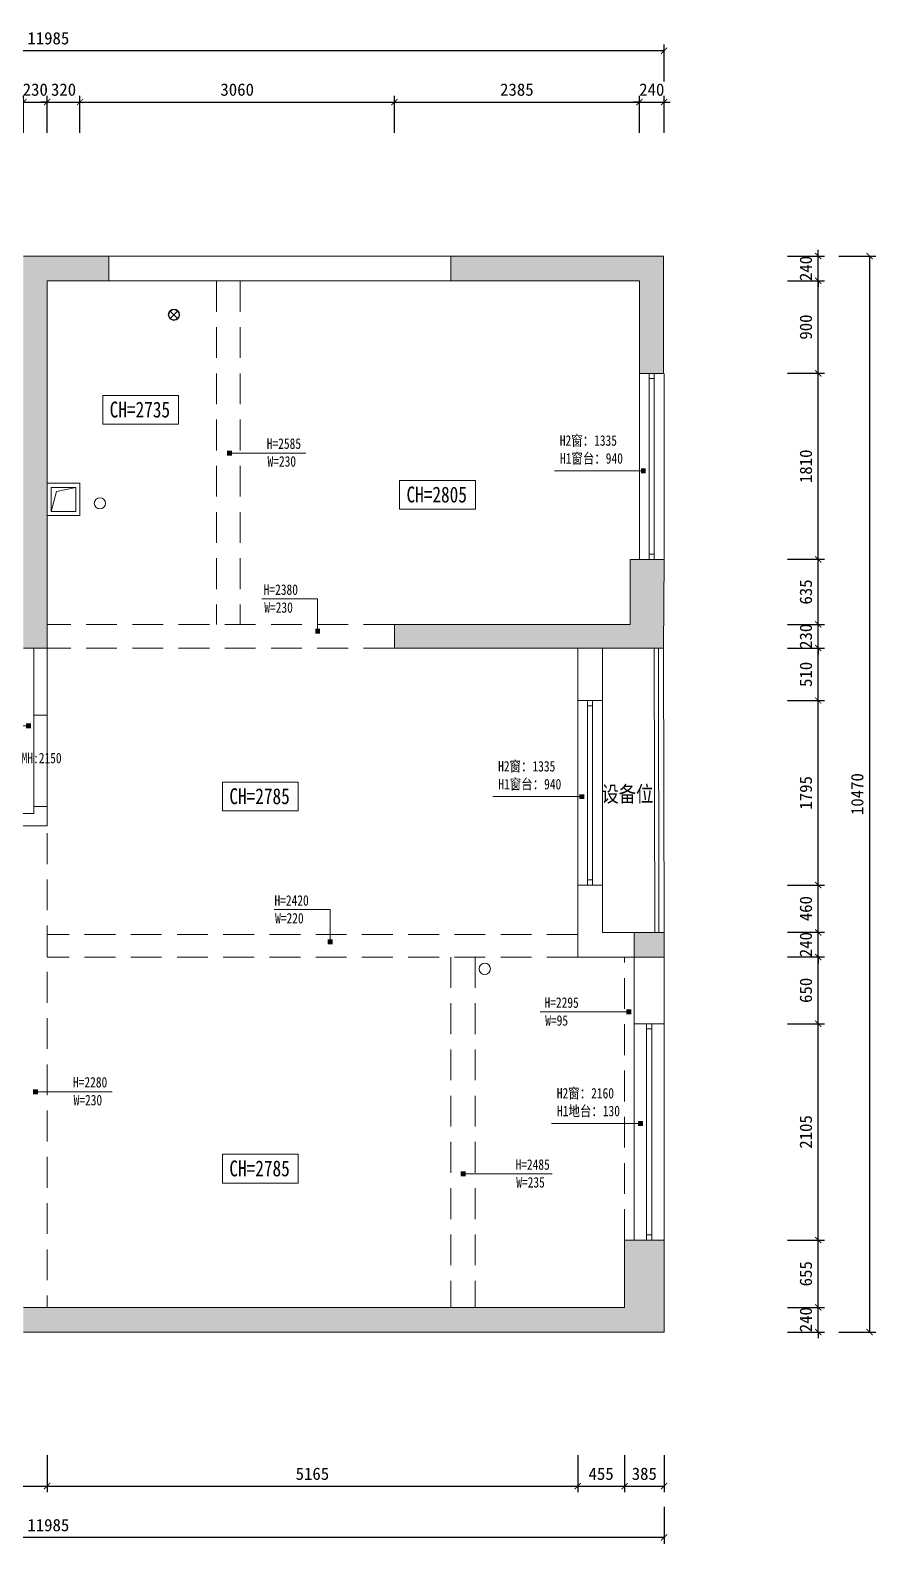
# Model space of a CAD drawing. Header units: millimetres. Extents: x 26373 to 42617, y -64469 to -49741.
# Drawn here: x 34388 to 42617, y -64469 to -49741 of the extents above; entities that cross this region are included whole.
import ezdxf

# ---------------------------------------------------------------- set-up
doc = ezdxf.new("R2010")
doc.units = ezdxf.units.MM
doc.linetypes.add('DASHED', pattern=[0.75, 0.5, -0.25])
doc.layers.get('DEFPOINTS').update_dxf_attribs({"color": 250})
for name, color, linetype, lineweight in [('BS-墙', 7, 'Continuous', 0), ('BS-备用', 7, 'Continuous', 0), ('BS-柱', 5, 'Continuous', 0), ('BS-梁', 4, 'DASHED', 0), ('BS-深灰填充', 251, 'Continuous', 0), ('BS-窗', 3, 'Continuous', 0), ('DS-半高隔断', 134, 'Continuous', 0), ('SH-尺寸', 44, 'Continuous', 0), ('SH-文字', 50, 'Continuous', 0)]:
    doc.layers.add(name, color=color, linetype=linetype, lineweight=lineweight)
doc.styles.add('dop-S', font='SimSun.ttf')
doc.styles.add('仿宋', font='SimSun.ttf', dxfattribs={"width": 0.8})
doc.styles.add('宋体', font='SimSun.ttf', dxfattribs={"width": 0.8})
doc.dimstyles.new('60', dxfattribs={"dimscale": 60, "dimtxt": 2.5, "dimasz": 2, "dimexe": 1.25, "dimexo": 0.625, "dimtad": 1, "dimdec": 0, "dimdsep": 46, "dimtxsty": '宋体', "dimblk": 'ARCHTICK', "dimcen": 2.5, "dimclrd": 4, "dimclre": 4, "dimclrt": 2, "dimadec": 0, "dimazin": 0, "dimtfac": 1, "dimtdec": 0, "dimtix": 1, "dimtmove": 1, "dimatfit": 3, "dimfxl": 1, "dimarcsym": 0})
doc.dimstyles.new('dop.1：60', dxfattribs={"dimscale": 60, "dimtxt": 2, "dimasz": 1, "dimexe": 1, "dimexo": 1, "dimgap": 1, "dimtad": 1, "dimdec": 0, "dimrnd": 5, "dimdsep": 46, "dimtxsty": 'dop-S', "dimblk": 'ARCHTICK', "dimblk1": 'ARCHTICK', "dimblk2": 'ARCHTICK', "dimcen": 1, "dimclrd": 44, "dimclre": 44, "dimclrt": 50, "dimadec": 0, "dimazin": 0, "dimtfac": 1, "dimtdec": 0, "dimtix": 1, "dimtmove": 2, "dimatfit": 3, "dimldrblk": 'DOT', "dimfxl": 5, "dimfxlon": 1, "dimarcsym": 0})

# ---------------------------------------------------------------- blocks, each defined once
blk = doc.blocks.new('*U13')
at = {"layer": 'BS-柱', "color": 8}
for p, q in [((92, 246), (40, 51)), ((280, 286), (92, 246))]:
    blk.add_line(p, q, dxfattribs=at)
at = {"layer": 'BS-柱'}
blk.add_lwpolyline([(0, 326), (320, 326), (320, 11), (0, 11)], close=True, dxfattribs=at)
at = {"layer": 'BS-柱', "color": 8}
blk.add_lwpolyline([(40, 286), (280, 286), (280, 51), (40, 51)], close=True, dxfattribs=at)
blk = doc.blocks.new('hlw_1_2105_290')
for p, q in [((-0.5, 0.0689), (0.5, 0.0689)), ((-0.5, -0.0689), (0.5, -0.0689))]:
    blk.add_line(p, q)
at = {"color": 3}
for p, q in [((-0.5, 0.0119), (0.5, 0.0119)), ((-0.4762, -0.0119), (-0.4762, 0.0119)), ((0.4762, -0.0119), (0.4762, 0.0119)), ((-0.5, -0.0119), (0.5, -0.0119))]:
    blk.add_line(p, q, dxfattribs=at)
blk = doc.blocks.new('hlw_1_1810_240')
for p, q in [((-0.5, 0.0663), (0.5, 0.0663)), ((-0.5, -0.0663), (0.5, -0.0663))]:
    blk.add_line(p, q)
at = {"color": 3}
for p, q in [((-0.5, 0.0138), (0.5, 0.0138)), ((-0.4724, -0.0138), (-0.4724, 0.0138)), ((0.4724, -0.0138), (0.4724, 0.0138)), ((-0.5, -0.0138), (0.5, -0.0138))]:
    blk.add_line(p, q, dxfattribs=at)
blk = doc.blocks.new('hlw_1_1795_240')
for p, q in [((-0.5, 0.0669), (0.5, 0.0669)), ((-0.5, -0.0669), (0.5, -0.0669))]:
    blk.add_line(p, q)
at = {"color": 3}
for p, q in [((-0.5, 0.0139), (0.5, 0.0139)), ((-0.4721, -0.0139), (-0.4721, 0.0139)), ((0.4721, -0.0139), (0.4721, 0.0139)), ((-0.5, -0.0139), (0.5, -0.0139))]:
    blk.add_line(p, q, dxfattribs=at)
blk = doc.blocks.new('A$C675E771B')
at = {"layer": 'BS-备用', "color": 1}
for p, q in [((19, 19), (91, 91)), ((91, 19), (19, 91))]:
    blk.add_line(p, q, dxfattribs=at)
for radius in [55, 50.4]:
    blk.add_circle((55, 55), radius, dxfattribs=at)
blk = doc.blocks.new('_ArchTick')
at = {"color": 44, "linetype": 'ByBlock', "const_width": 0.15}
blk.add_lwpolyline([(-0.5, -0.5), (0.5, 0.5)], dxfattribs=at)
blk = doc.blocks.new('*D14')
at = {"layer": 'DEFPOINTS', "color": 0, "transparency": 16777216}
for p in [(41557, -62169), (42057, -62169), (41557, -62409)]:
    blk.add_point(p, dxfattribs=at)
at = {"layer": 'SH-尺寸', "color": 44, "lineweight": -2, "transparency": 16777216}
for p, q in [((42057, -62169), (42057, -62109)), ((41757, -62169), (42117, -62169)), ((42057, -62409), (42057, -62169)), ((41757, -62409), (42117, -62409)), ((42057, -62409), (42057, -62469))]:
    blk.add_line(p, q, dxfattribs=at)
at = {"layer": 'SH-尺寸', "color": 44, "lineweight": -2, "transparency": 16777216, "xscale": 60, "yscale": 60, "zscale": 60}
for p, rotation in [((42057, -62169), 270), ((42057, -62409), 90)]:
    blk.add_blockref('_ArchTick', p, dxfattribs=dict(at, rotation=rotation))
at = {"layer": 'SH-尺寸', "color": 50, "transparency": 16777216, "insert": (41937, -62289), "char_height": 120, "attachment_point": 5, "rotation": 90, "style": 'dop-S'}
blk.add_mtext('240', dxfattribs=at)
blk = doc.blocks.new('_Dot')
at = {"color": 2, "linetype": 'ByBlock', "lineweight": -2}
blk.add_line((-0.5, 0), (-1, 0), dxfattribs=at)
at = {"color": 2, "linetype": 'ByBlock', "const_width": 0.5}
blk.add_lwpolyline([(-0.25, 0, 1), (0.25, 0, 1)], format="xyb", close=True, dxfattribs=at)
blk = doc.blocks.new('*D15')
at = {"layer": 'DEFPOINTS', "color": 0, "transparency": 16777216}
for p in [(41557, -61514), (42057, -61514), (41557, -62169)]:
    blk.add_point(p, dxfattribs=at)
at = {"layer": 'SH-尺寸', "color": 44, "lineweight": -2, "transparency": 16777216}
for p, q in [((41757, -61514), (42117, -61514)), ((42057, -62169), (42057, -61514)), ((41757, -62169), (42117, -62169))]:
    blk.add_line(p, q, dxfattribs=at)
at = {"layer": 'SH-尺寸', "color": 44, "lineweight": -2, "transparency": 16777216, "xscale": 60, "yscale": 60, "zscale": 60}
for p, rotation in [((42057, -61514), 90), ((42057, -62169), 270)]:
    blk.add_blockref('_ArchTick', p, dxfattribs=dict(at, rotation=rotation))
at = {"layer": 'SH-尺寸', "color": 50, "transparency": 16777216, "insert": (41937, -61842), "char_height": 120, "attachment_point": 5, "rotation": 90, "style": 'dop-S'}
blk.add_mtext('655', dxfattribs=at)
blk = doc.blocks.new('*D16')
at = {"layer": 'DEFPOINTS', "color": 0, "transparency": 16777216}
for p in [(41557, -59409), (42057, -59409), (41557, -61514)]:
    blk.add_point(p, dxfattribs=at)
at = {"layer": 'SH-尺寸', "color": 44, "lineweight": -2, "transparency": 16777216}
for p, q in [((41757, -59409), (42117, -59409)), ((42057, -61514), (42057, -59409)), ((41757, -61514), (42117, -61514))]:
    blk.add_line(p, q, dxfattribs=at)
at = {"layer": 'SH-尺寸', "color": 44, "lineweight": -2, "transparency": 16777216, "xscale": 60, "yscale": 60, "zscale": 60}
for p, rotation in [((42057, -59409), 90), ((42057, -61514), 270)]:
    blk.add_blockref('_ArchTick', p, dxfattribs=dict(at, rotation=rotation))
at = {"layer": 'SH-尺寸', "color": 50, "transparency": 16777216, "insert": (41937, -60462), "char_height": 120, "attachment_point": 5, "rotation": 90, "style": 'dop-S'}
blk.add_mtext('2105', dxfattribs=at)
blk = doc.blocks.new('*D17')
at = {"layer": 'DEFPOINTS', "color": 0, "transparency": 16777216}
for p in [(41557, -58759), (42057, -58759), (41557, -59409)]:
    blk.add_point(p, dxfattribs=at)
at = {"layer": 'SH-尺寸', "color": 44, "lineweight": -2, "transparency": 16777216}
for p, q in [((41757, -58759), (42117, -58759)), ((42057, -59409), (42057, -58759)), ((41757, -59409), (42117, -59409))]:
    blk.add_line(p, q, dxfattribs=at)
at = {"layer": 'SH-尺寸', "color": 44, "lineweight": -2, "transparency": 16777216, "xscale": 60, "yscale": 60, "zscale": 60}
for p, rotation in [((42057, -58759), 90), ((42057, -59409), 270)]:
    blk.add_blockref('_ArchTick', p, dxfattribs=dict(at, rotation=rotation))
at = {"layer": 'SH-尺寸', "color": 50, "transparency": 16777216, "insert": (41937, -59084), "char_height": 120, "attachment_point": 5, "rotation": 90, "style": 'dop-S'}
blk.add_mtext('650', dxfattribs=at)
blk = doc.blocks.new('*D18')
at = {"layer": 'DEFPOINTS', "color": 0, "transparency": 16777216}
for p in [(41557, -58519), (42057, -58519), (41557, -58759)]:
    blk.add_point(p, dxfattribs=at)
at = {"layer": 'SH-尺寸', "color": 44, "lineweight": -2, "transparency": 16777216}
for p, q in [((42057, -58519), (42057, -58459)), ((41757, -58519), (42117, -58519)), ((42057, -58759), (42057, -58519)), ((41757, -58759), (42117, -58759)), ((42057, -58759), (42057, -58819))]:
    blk.add_line(p, q, dxfattribs=at)
at = {"layer": 'SH-尺寸', "color": 44, "lineweight": -2, "transparency": 16777216, "xscale": 60, "yscale": 60, "zscale": 60}
for p, rotation in [((42057, -58519), 270), ((42057, -58759), 90)]:
    blk.add_blockref('_ArchTick', p, dxfattribs=dict(at, rotation=rotation))
at = {"layer": 'SH-尺寸', "color": 50, "transparency": 16777216, "insert": (41937, -58639), "char_height": 120, "attachment_point": 5, "rotation": 90, "style": 'dop-S'}
blk.add_mtext('240', dxfattribs=at)
blk = doc.blocks.new('*D19')
at = {"layer": 'DEFPOINTS', "color": 0, "transparency": 16777216}
for p in [(41557, -58059), (42057, -58059), (41557, -58519)]:
    blk.add_point(p, dxfattribs=at)
at = {"layer": 'SH-尺寸', "color": 44, "lineweight": -2, "transparency": 16777216}
for p, q in [((41757, -58059), (42117, -58059)), ((42057, -58519), (42057, -58059)), ((41757, -58519), (42117, -58519))]:
    blk.add_line(p, q, dxfattribs=at)
at = {"layer": 'SH-尺寸', "color": 44, "lineweight": -2, "transparency": 16777216, "xscale": 60, "yscale": 60, "zscale": 60}
for p, rotation in [((42057, -58059), 90), ((42057, -58519), 270)]:
    blk.add_blockref('_ArchTick', p, dxfattribs=dict(at, rotation=rotation))
at = {"layer": 'SH-尺寸', "color": 50, "transparency": 16777216, "insert": (41937, -58289), "char_height": 120, "attachment_point": 5, "rotation": 90, "style": 'dop-S'}
blk.add_mtext('460', dxfattribs=at)
blk = doc.blocks.new('*D20')
at = {"layer": 'DEFPOINTS', "color": 0, "transparency": 16777216}
for p in [(41557, -56264), (42057, -56264), (41557, -58059)]:
    blk.add_point(p, dxfattribs=at)
at = {"layer": 'SH-尺寸', "color": 44, "lineweight": -2, "transparency": 16777216}
for p, q in [((41757, -56264), (42117, -56264)), ((42057, -58059), (42057, -56264)), ((41757, -58059), (42117, -58059))]:
    blk.add_line(p, q, dxfattribs=at)
at = {"layer": 'SH-尺寸', "color": 44, "lineweight": -2, "transparency": 16777216, "xscale": 60, "yscale": 60, "zscale": 60}
for p, rotation in [((42057, -56264), 90), ((42057, -58059), 270)]:
    blk.add_blockref('_ArchTick', p, dxfattribs=dict(at, rotation=rotation))
at = {"layer": 'SH-尺寸', "color": 50, "transparency": 16777216, "insert": (41937, -57162), "char_height": 120, "attachment_point": 5, "rotation": 90, "style": 'dop-S'}
blk.add_mtext('1795', dxfattribs=at)
blk = doc.blocks.new('*D21')
at = {"layer": 'DEFPOINTS', "color": 0, "transparency": 16777216}
for p in [(41557, -55754), (42057, -55754), (41557, -56264)]:
    blk.add_point(p, dxfattribs=at)
at = {"layer": 'SH-尺寸', "color": 44, "lineweight": -2, "transparency": 16777216}
for p, q in [((41757, -55754), (42117, -55754)), ((42057, -56264), (42057, -55754)), ((41757, -56264), (42117, -56264))]:
    blk.add_line(p, q, dxfattribs=at)
at = {"layer": 'SH-尺寸', "color": 44, "lineweight": -2, "transparency": 16777216, "xscale": 60, "yscale": 60, "zscale": 60}
for p, rotation in [((42057, -55754), 90), ((42057, -56264), 270)]:
    blk.add_blockref('_ArchTick', p, dxfattribs=dict(at, rotation=rotation))
at = {"layer": 'SH-尺寸', "color": 50, "transparency": 16777216, "insert": (41937, -56009), "char_height": 120, "attachment_point": 5, "rotation": 90, "style": 'dop-S'}
blk.add_mtext('510', dxfattribs=at)
blk = doc.blocks.new('*D22')
at = {"layer": 'DEFPOINTS', "color": 0, "transparency": 16777216}
for p in [(41557, -55524), (42057, -55524), (41557, -55754)]:
    blk.add_point(p, dxfattribs=at)
at = {"layer": 'SH-尺寸', "color": 44, "lineweight": -2, "transparency": 16777216}
for p, q in [((41757, -55524), (42117, -55524)), ((42057, -55524), (42057, -55464)), ((42057, -55754), (42057, -55524)), ((41757, -55754), (42117, -55754)), ((42057, -55754), (42057, -55814))]:
    blk.add_line(p, q, dxfattribs=at)
at = {"layer": 'SH-尺寸', "color": 44, "lineweight": -2, "transparency": 16777216, "xscale": 60, "yscale": 60, "zscale": 60}
for p, rotation in [((42057, -55524), 270), ((42057, -55754), 90)]:
    blk.add_blockref('_ArchTick', p, dxfattribs=dict(at, rotation=rotation))
at = {"layer": 'SH-尺寸', "color": 50, "transparency": 16777216, "insert": (41937, -55639), "char_height": 120, "attachment_point": 5, "rotation": 90, "style": 'dop-S'}
blk.add_mtext('230', dxfattribs=at)
blk = doc.blocks.new('*D23')
at = {"layer": 'DEFPOINTS', "color": 0, "transparency": 16777216}
for p in [(41557, -54889), (42057, -54889), (41557, -55524)]:
    blk.add_point(p, dxfattribs=at)
at = {"layer": 'SH-尺寸', "color": 44, "lineweight": -2, "transparency": 16777216}
for p, q in [((41757, -54889), (42117, -54889)), ((42057, -55524), (42057, -54889)), ((41757, -55524), (42117, -55524))]:
    blk.add_line(p, q, dxfattribs=at)
at = {"layer": 'SH-尺寸', "color": 44, "lineweight": -2, "transparency": 16777216, "xscale": 60, "yscale": 60, "zscale": 60}
for p, rotation in [((42057, -54889), 90), ((42057, -55524), 270)]:
    blk.add_blockref('_ArchTick', p, dxfattribs=dict(at, rotation=rotation))
at = {"layer": 'SH-尺寸', "color": 50, "transparency": 16777216, "insert": (41937, -55207), "char_height": 120, "attachment_point": 5, "rotation": 90, "style": 'dop-S'}
blk.add_mtext('635', dxfattribs=at)
blk = doc.blocks.new('*D24')
at = {"layer": 'DEFPOINTS', "color": 0, "transparency": 16777216}
for p in [(41557, -53079), (42057, -53079), (41557, -54889)]:
    blk.add_point(p, dxfattribs=at)
at = {"layer": 'SH-尺寸', "color": 44, "lineweight": -2, "transparency": 16777216}
for p, q in [((41757, -53079), (42117, -53079)), ((42057, -54889), (42057, -53079)), ((41757, -54889), (42117, -54889))]:
    blk.add_line(p, q, dxfattribs=at)
at = {"layer": 'SH-尺寸', "color": 44, "lineweight": -2, "transparency": 16777216, "xscale": 60, "yscale": 60, "zscale": 60}
for p, rotation in [((42057, -53079), 90), ((42057, -54889), 270)]:
    blk.add_blockref('_ArchTick', p, dxfattribs=dict(at, rotation=rotation))
at = {"layer": 'SH-尺寸', "color": 50, "transparency": 16777216, "insert": (41937, -53984), "char_height": 120, "attachment_point": 5, "rotation": 90, "style": 'dop-S'}
blk.add_mtext('1810', dxfattribs=at)
blk = doc.blocks.new('*D25')
at = {"layer": 'DEFPOINTS', "color": 0, "transparency": 16777216}
for p in [(41557, -52179), (42057, -52179), (41557, -53079)]:
    blk.add_point(p, dxfattribs=at)
at = {"layer": 'SH-尺寸', "color": 44, "lineweight": -2, "transparency": 16777216}
for p, q in [((41757, -52179), (42117, -52179)), ((42057, -53079), (42057, -52179)), ((41757, -53079), (42117, -53079))]:
    blk.add_line(p, q, dxfattribs=at)
at = {"layer": 'SH-尺寸', "color": 44, "lineweight": -2, "transparency": 16777216, "xscale": 60, "yscale": 60, "zscale": 60}
for p, rotation in [((42057, -52179), 90), ((42057, -53079), 270)]:
    blk.add_blockref('_ArchTick', p, dxfattribs=dict(at, rotation=rotation))
at = {"layer": 'SH-尺寸', "color": 50, "transparency": 16777216, "insert": (41937, -52629), "char_height": 120, "attachment_point": 5, "rotation": 90, "style": 'dop-S'}
blk.add_mtext('900', dxfattribs=at)
blk = doc.blocks.new('*D26')
at = {"layer": 'DEFPOINTS', "color": 0, "transparency": 16777216}
for p in [(41557, -51939), (42057, -51939), (41557, -52179)]:
    blk.add_point(p, dxfattribs=at)
at = {"layer": 'SH-尺寸', "color": 44, "lineweight": -2, "transparency": 16777216}
for p, q in [((41757, -51939), (42117, -51939)), ((42057, -51939), (42057, -51879)), ((42057, -52179), (42057, -51939)), ((41757, -52179), (42117, -52179)), ((42057, -52179), (42057, -52239))]:
    blk.add_line(p, q, dxfattribs=at)
at = {"layer": 'SH-尺寸', "color": 44, "lineweight": -2, "transparency": 16777216, "xscale": 60, "yscale": 60, "zscale": 60}
for p, rotation in [((42057, -51939), 270), ((42057, -52179), 90)]:
    blk.add_blockref('_ArchTick', p, dxfattribs=dict(at, rotation=rotation))
at = {"layer": 'SH-尺寸', "color": 50, "transparency": 16777216, "insert": (41937, -52059), "char_height": 120, "attachment_point": 5, "rotation": 90, "style": 'dop-S'}
blk.add_mtext('240', dxfattribs=at)
blk = doc.blocks.new('*D33')
at = {"layer": 'DEFPOINTS', "color": 0, "transparency": 16777216}
for p in [(32057, -63409), (34552, -63409), (34552, -63909)]:
    blk.add_point(p, dxfattribs=at)
at = {"layer": 'SH-尺寸', "color": 44, "lineweight": -2, "transparency": 16777216}
for p, q in [((32057, -63609), (32057, -63969)), ((34552, -63609), (34552, -63969)), ((32057, -63909), (34552, -63909))]:
    blk.add_line(p, q, dxfattribs=at)
at = {"layer": 'SH-尺寸', "color": 44, "lineweight": -2, "transparency": 16777216, "xscale": 60, "yscale": 60, "zscale": 60, "rotation": 180}
blk.add_blockref('_ArchTick', (32057, -63909), dxfattribs=at)
at = {"layer": 'SH-尺寸', "color": 44, "lineweight": -2, "transparency": 16777216, "xscale": 60, "yscale": 60, "zscale": 60}
blk.add_blockref('_ArchTick', (34552, -63909), dxfattribs=at)
at = {"layer": 'SH-尺寸', "color": 50, "transparency": 16777216, "insert": (33304, -63789), "char_height": 120, "attachment_point": 5, "style": 'dop-S'}
blk.add_mtext('2495', dxfattribs=at)
blk = doc.blocks.new('*D34')
at = {"layer": 'DEFPOINTS', "color": 0, "transparency": 16777216}
for p in [(34552, -63409), (39717, -63409), (39717, -63909)]:
    blk.add_point(p, dxfattribs=at)
at = {"layer": 'SH-尺寸', "color": 44, "lineweight": -2, "transparency": 16777216}
for p, q in [((34552, -63609), (34552, -63969)), ((39717, -63609), (39717, -63969)), ((34552, -63909), (39717, -63909))]:
    blk.add_line(p, q, dxfattribs=at)
at = {"layer": 'SH-尺寸', "color": 44, "lineweight": -2, "transparency": 16777216, "xscale": 60, "yscale": 60, "zscale": 60, "rotation": 180}
blk.add_blockref('_ArchTick', (34552, -63909), dxfattribs=at)
at = {"layer": 'SH-尺寸', "color": 44, "lineweight": -2, "transparency": 16777216, "xscale": 60, "yscale": 60, "zscale": 60}
blk.add_blockref('_ArchTick', (39717, -63909), dxfattribs=at)
at = {"layer": 'SH-尺寸', "color": 50, "transparency": 16777216, "insert": (37134, -63789), "char_height": 120, "attachment_point": 5, "style": 'dop-S'}
blk.add_mtext('5165', dxfattribs=at)
blk = doc.blocks.new('*D35')
at = {"layer": 'DEFPOINTS', "color": 0, "transparency": 16777216}
for p in [(39717, -63409), (40172, -63409), (40172, -63909)]:
    blk.add_point(p, dxfattribs=at)
at = {"layer": 'SH-尺寸', "color": 44, "lineweight": -2, "transparency": 16777216}
for p, q in [((39717, -63609), (39717, -63969)), ((40172, -63609), (40172, -63969)), ((39717, -63909), (40172, -63909))]:
    blk.add_line(p, q, dxfattribs=at)
at = {"layer": 'SH-尺寸', "color": 44, "lineweight": -2, "transparency": 16777216, "xscale": 60, "yscale": 60, "zscale": 60, "rotation": 180}
blk.add_blockref('_ArchTick', (39717, -63909), dxfattribs=at)
at = {"layer": 'SH-尺寸', "color": 44, "lineweight": -2, "transparency": 16777216, "xscale": 60, "yscale": 60, "zscale": 60}
blk.add_blockref('_ArchTick', (40172, -63909), dxfattribs=at)
at = {"layer": 'SH-尺寸', "color": 50, "transparency": 16777216, "insert": (39944, -63789), "char_height": 120, "attachment_point": 5, "style": 'dop-S'}
blk.add_mtext('455', dxfattribs=at)
blk = doc.blocks.new('*D36')
at = {"layer": 'DEFPOINTS', "color": 0, "transparency": 16777216}
for p in [(40172, -63409), (40557, -63409), (40557, -63909)]:
    blk.add_point(p, dxfattribs=at)
at = {"layer": 'SH-尺寸', "color": 44, "lineweight": -2, "transparency": 16777216}
for p, q in [((40172, -63609), (40172, -63969)), ((40557, -63609), (40557, -63969)), ((40172, -63909), (40557, -63909))]:
    blk.add_line(p, q, dxfattribs=at)
at = {"layer": 'SH-尺寸', "color": 44, "lineweight": -2, "transparency": 16777216, "xscale": 60, "yscale": 60, "zscale": 60, "rotation": 180}
blk.add_blockref('_ArchTick', (40172, -63909), dxfattribs=at)
at = {"layer": 'SH-尺寸', "color": 44, "lineweight": -2, "transparency": 16777216, "xscale": 60, "yscale": 60, "zscale": 60}
blk.add_blockref('_ArchTick', (40557, -63909), dxfattribs=at)
at = {"layer": 'SH-尺寸', "color": 50, "transparency": 16777216, "insert": (40364, -63789), "char_height": 120, "attachment_point": 5, "style": 'dop-S'}
blk.add_mtext('385', dxfattribs=at)
blk = doc.blocks.new('*D55')
at = {"layer": 'DEFPOINTS', "color": 0, "transparency": 16777216}
for p in [(34552, -50439), (34322, -50939), (34552, -50939)]:
    blk.add_point(p, dxfattribs=at)
at = {"layer": 'SH-尺寸', "color": 44, "lineweight": -2, "transparency": 16777216}
for p, q in [((34322, -50439), (34262, -50439)), ((34322, -50739), (34322, -50379)), ((34322, -50439), (34552, -50439)), ((34552, -50739), (34552, -50379)), ((34552, -50439), (34612, -50439))]:
    blk.add_line(p, q, dxfattribs=at)
at = {"layer": 'SH-尺寸', "color": 44, "lineweight": -2, "transparency": 16777216, "xscale": 60, "yscale": 60, "zscale": 60}
blk.add_blockref('_ArchTick', (34322, -50439), dxfattribs=at)
at = {"layer": 'SH-尺寸', "color": 44, "lineweight": -2, "transparency": 16777216, "xscale": 60, "yscale": 60, "zscale": 60, "rotation": 180}
blk.add_blockref('_ArchTick', (34552, -50439), dxfattribs=at)
at = {"layer": 'SH-尺寸', "color": 50, "transparency": 16777216, "insert": (34437, -50319), "char_height": 120, "attachment_point": 5, "style": 'dop-S'}
blk.add_mtext('230', dxfattribs=at)
blk = doc.blocks.new('*D56')
at = {"layer": 'DEFPOINTS', "color": 0, "transparency": 16777216}
for p in [(34872, -50439), (34552, -50939), (34872, -50939)]:
    blk.add_point(p, dxfattribs=at)
at = {"layer": 'SH-尺寸', "color": 44, "lineweight": -2, "transparency": 16777216}
for p, q in [((34552, -50439), (34492, -50439)), ((34552, -50739), (34552, -50379)), ((34552, -50439), (34872, -50439)), ((34872, -50739), (34872, -50379)), ((34872, -50439), (34932, -50439))]:
    blk.add_line(p, q, dxfattribs=at)
at = {"layer": 'SH-尺寸', "color": 44, "lineweight": -2, "transparency": 16777216, "xscale": 60, "yscale": 60, "zscale": 60}
blk.add_blockref('_ArchTick', (34552, -50439), dxfattribs=at)
at = {"layer": 'SH-尺寸', "color": 44, "lineweight": -2, "transparency": 16777216, "xscale": 60, "yscale": 60, "zscale": 60, "rotation": 180}
blk.add_blockref('_ArchTick', (34872, -50439), dxfattribs=at)
at = {"layer": 'SH-尺寸', "color": 50, "transparency": 16777216, "insert": (34712, -50319), "char_height": 120, "attachment_point": 5, "style": 'dop-S'}
blk.add_mtext('320', dxfattribs=at)
blk = doc.blocks.new('*D57')
at = {"layer": 'DEFPOINTS', "color": 0, "transparency": 16777216}
for p in [(37932, -50439), (34872, -50939), (37932, -50939)]:
    blk.add_point(p, dxfattribs=at)
at = {"layer": 'SH-尺寸', "color": 44, "lineweight": -2, "transparency": 16777216}
for p, q in [((34872, -50739), (34872, -50379)), ((34872, -50439), (37932, -50439)), ((37932, -50739), (37932, -50379))]:
    blk.add_line(p, q, dxfattribs=at)
at = {"layer": 'SH-尺寸', "color": 44, "lineweight": -2, "transparency": 16777216, "xscale": 60, "yscale": 60, "zscale": 60, "rotation": 180}
blk.add_blockref('_ArchTick', (34872, -50439), dxfattribs=at)
at = {"layer": 'SH-尺寸', "color": 44, "lineweight": -2, "transparency": 16777216, "xscale": 60, "yscale": 60, "zscale": 60}
blk.add_blockref('_ArchTick', (37932, -50439), dxfattribs=at)
at = {"layer": 'SH-尺寸', "color": 50, "transparency": 16777216, "insert": (36402, -50319), "char_height": 120, "attachment_point": 5, "style": 'dop-S'}
blk.add_mtext('3060', dxfattribs=at)
blk = doc.blocks.new('*D58')
at = {"layer": 'DEFPOINTS', "color": 0, "transparency": 16777216}
for p in [(40317, -50439), (37932, -50939), (40317, -50939)]:
    blk.add_point(p, dxfattribs=at)
at = {"layer": 'SH-尺寸', "color": 44, "lineweight": -2, "transparency": 16777216}
for p, q in [((37932, -50739), (37932, -50379)), ((37932, -50439), (40317, -50439)), ((40317, -50739), (40317, -50379))]:
    blk.add_line(p, q, dxfattribs=at)
at = {"layer": 'SH-尺寸', "color": 44, "lineweight": -2, "transparency": 16777216, "xscale": 60, "yscale": 60, "zscale": 60, "rotation": 180}
blk.add_blockref('_ArchTick', (37932, -50439), dxfattribs=at)
at = {"layer": 'SH-尺寸', "color": 44, "lineweight": -2, "transparency": 16777216, "xscale": 60, "yscale": 60, "zscale": 60}
blk.add_blockref('_ArchTick', (40317, -50439), dxfattribs=at)
at = {"layer": 'SH-尺寸', "color": 50, "transparency": 16777216, "insert": (39124, -50319), "char_height": 120, "attachment_point": 5, "style": 'dop-S'}
blk.add_mtext('2385', dxfattribs=at)
blk = doc.blocks.new('*D59')
at = {"layer": 'DEFPOINTS', "color": 0, "transparency": 16777216}
for p in [(40557, -50439), (40317, -50939), (40557, -50939)]:
    blk.add_point(p, dxfattribs=at)
at = {"layer": 'SH-尺寸', "color": 44, "lineweight": -2, "transparency": 16777216}
for p, q in [((40317, -50439), (40257, -50439)), ((40317, -50739), (40317, -50379)), ((40317, -50439), (40557, -50439)), ((40557, -50739), (40557, -50379)), ((40557, -50439), (40617, -50439))]:
    blk.add_line(p, q, dxfattribs=at)
at = {"layer": 'SH-尺寸', "color": 44, "lineweight": -2, "transparency": 16777216, "xscale": 60, "yscale": 60, "zscale": 60}
blk.add_blockref('_ArchTick', (40317, -50439), dxfattribs=at)
at = {"layer": 'SH-尺寸', "color": 44, "lineweight": -2, "transparency": 16777216, "xscale": 60, "yscale": 60, "zscale": 60, "rotation": 180}
blk.add_blockref('_ArchTick', (40557, -50439), dxfattribs=at)
at = {"layer": 'SH-尺寸', "color": 50, "transparency": 16777216, "insert": (40437, -50319), "char_height": 120, "attachment_point": 5, "style": 'dop-S'}
blk.add_mtext('240', dxfattribs=at)
blk = doc.blocks.new('*D60')
at = {"layer": 'DEFPOINTS', "color": 0, "transparency": 16777216}
for p in [(42197, -51939), (42197, -62409), (42557, -62409)]:
    blk.add_point(p, dxfattribs=at)
at = {"layer": 'SH-尺寸', "color": 44, "lineweight": -2, "transparency": 16777216}
for p, q in [((42257, -51939), (42617, -51939)), ((42557, -51939), (42557, -62409)), ((42257, -62409), (42617, -62409))]:
    blk.add_line(p, q, dxfattribs=at)
at = {"layer": 'SH-尺寸', "color": 44, "lineweight": -2, "transparency": 16777216, "xscale": 60, "yscale": 60, "zscale": 60}
for p, rotation in [((42557, -51939), 90), ((42557, -62409), 270)]:
    blk.add_blockref('_ArchTick', p, dxfattribs=dict(at, rotation=rotation))
at = {"layer": 'SH-尺寸', "color": 50, "transparency": 16777216, "insert": (42437, -57174), "char_height": 120, "attachment_point": 5, "rotation": 90, "style": 'dop-S'}
blk.add_mtext('10470', dxfattribs=at)
blk = doc.blocks.new('*D61')
at = {"layer": 'DEFPOINTS', "color": 0, "transparency": 16777216}
for p in [(28572, -64049), (40557, -64049), (28572, -64409)]:
    blk.add_point(p, dxfattribs=at)
at = {"layer": 'SH-尺寸', "color": 44, "lineweight": -2, "transparency": 16777216}
for p, q in [((28572, -64109), (28572, -64469)), ((40557, -64109), (40557, -64469)), ((40557, -64409), (28572, -64409))]:
    blk.add_line(p, q, dxfattribs=at)
at = {"layer": 'SH-尺寸', "color": 44, "lineweight": -2, "transparency": 16777216, "xscale": 60, "yscale": 60, "zscale": 60, "rotation": 180}
blk.add_blockref('_ArchTick', (28572, -64409), dxfattribs=at)
at = {"layer": 'SH-尺寸', "color": 44, "lineweight": -2, "transparency": 16777216, "xscale": 60, "yscale": 60, "zscale": 60}
blk.add_blockref('_ArchTick', (40557, -64409), dxfattribs=at)
at = {"layer": 'SH-尺寸', "color": 50, "transparency": 16777216, "insert": (34564, -64289), "char_height": 120, "attachment_point": 5, "style": 'dop-S'}
blk.add_mtext('11985', dxfattribs=at)
blk = doc.blocks.new('*D63')
at = {"layer": 'DEFPOINTS', "color": 0, "transparency": 16777216}
for p in [(40557, -49939), (28572, -50299), (40557, -50299)]:
    blk.add_point(p, dxfattribs=at)
at = {"layer": 'SH-尺寸', "color": 44, "lineweight": -2, "transparency": 16777216}
for p, q in [((28572, -50239), (28572, -49879)), ((40557, -50239), (40557, -49879)), ((28572, -49939), (40557, -49939))]:
    blk.add_line(p, q, dxfattribs=at)
at = {"layer": 'SH-尺寸', "color": 44, "lineweight": -2, "transparency": 16777216, "xscale": 60, "yscale": 60, "zscale": 60, "rotation": 180}
blk.add_blockref('_ArchTick', (28572, -49939), dxfattribs=at)
at = {"layer": 'SH-尺寸', "color": 44, "lineweight": -2, "transparency": 16777216, "xscale": 60, "yscale": 60, "zscale": 60}
blk.add_blockref('_ArchTick', (40557, -49939), dxfattribs=at)
at = {"layer": 'SH-尺寸', "color": 50, "transparency": 16777216, "insert": (34564, -49819), "char_height": 120, "attachment_point": 5, "style": 'dop-S'}
blk.add_mtext('11985', dxfattribs=at)
blk = doc.blocks.new('SH-层高标注')
at = {"layer": 'SH-文字', "color": 1}
for points in [[(35093, -53294), (35831, -53294), (35831, -53575), (35093, -53575)], [(37982, -54121), (38720, -54121), (38720, -54402), (37982, -54402)], [(32443, -55764), (33181, -55764), (33181, -56044), (32443, -56044)], [(36258, -57058), (36996, -57058), (36996, -57338), (36258, -57338)], [(29464, -58321), (30202, -58321), (30202, -58601), (29464, -58601)], [(32035, -60679), (32774, -60679), (32774, -60960), (32035, -60960)], [(36258, -60679), (36996, -60679), (36996, -60960), (36258, -60960)]]:
    blk.add_lwpolyline(points, close=True, dxfattribs=at)
at = {"layer": 'SH-文字', "style": '仿宋', "width": 0.8}
for s, p in [('CH=2735', (35161, -53509)), ('CH=2805', (38050, -54336)), ('CH=2785', (32511, -55978)), ('CH=2785', (36326, -57272)), ('CH=2785', (29531, -58535)), ('CH=2785', (32103, -60894)), ('CH=2785', (36326, -60894))]:
    blk.add_text(s, height=154.3, dxfattribs=at).set_placement(p)
blk = doc.blocks.new('SH-门标注')
at = {"layer": 'SH-文字', "char_height": 102.1, "attachment_point": 3, "style": '仿宋'}
for s, insert in [('MH:2150', (34693, -56772)), ('MH:2190', (28882, -58007))]:
    blk.add_mtext(s, dxfattribs=dict(at, insert=insert))
blk = doc.blocks.new('SH-窗标注')
at = {"layer": 'SH-文字', "char_height": 102.1, "style": '仿宋'}
for s, insert, attachment_point in [('H2窗：1335', (40098, -53682), 3), ('H1窗台：940', (40156, -53856), 3), ('H2窗：1525', (31980, -56102), 3), ('H1窗台：940', (32038, -56275), 3), ('H2窗：1335', (39498, -56852), 3), ('H1窗台：940', (39556, -57026), 3), ('H1窗：2470 ', (30300, -57653), 1), ('H2窗：760', (31559, -57852), 3), ('H1窗台：1920', (31733, -58026), 3), ('H2窗：2160', (40069, -60034), 3), ('H1地台：130', (40127, -60207), 3)]:
    blk.add_mtext(s, dxfattribs=dict(at, insert=insert, attachment_point=attachment_point))
at = {"layer": 'SH-文字'}
for points in [[(40355, -54029), (39491, -54029)], [(31205, -56448), (32069, -56448)], [(39755, -57199), (38891, -57199)], [(30151, -57484), (30151, -57799), (30920, -57799)], [(31879, -58199), (31014, -58199)], [(40326, -60381), (39462, -60381)]]:
    blk.add_leader(points, dimstyle='60', override={"dimasz": 0.8, "dimtad": 0, "dimclrd": 8, "dimldrblk": 'BoxFilled'}, dxfattribs=at)
blk = doc.blocks.new('SH-梁标注')
at = {"layer": 'SH-文字', "char_height": 102.1, "attachment_point": 1, "style": '仿宋'}
for s, insert, width in [('H=2585', (36690, -53712), 223.73), ('H=2380', (36660, -55133), 341.42), ('W=230', (36666, -55307), 285.28), ('H=2280', (33554, -56369), 342.79), ('H=2495', (33478, -57709), 341.42), ('W=100', (33485, -57882), 285.28), ('H=2420', (36765, -58158), 341.42), ('W=220', (36771, -58331), 285.28), ('H=2280', (30578, -58767), 341.42), ('H=2280', (33214, -58767), 341.42), ('W=235', (30584, -58940), 285.28), ('W=235', (33221, -58940), 285.28), ('H=2295', (39393, -59152), 342.79), ('H=2280', (34804, -59927), 223.73), ('H=2580 ', (30986, -60803), 342.79), ('H=2485', (39111, -60728), 342.79)]:
    blk.add_mtext(s, dxfattribs=dict(at, insert=insert, width=width))
for s, insert in [('W=230 ', (36697, -53885)), ('W=100 ', (33560, -56543)), ('W=95 ', (39400, -59326)), ('W=230 ', (34810, -60101)), ('W=220 ', (30992, -60976)), ('W=235 ', (39118, -60901))]:
    blk.add_mtext(s, dxfattribs=dict(at, insert=insert))
at = {"layer": 'SH-文字'}
for points in [[(36326, -53855), (37071, -53855)], [(37185, -55589), (37185, -55274), (36642, -55274)], [(34372, -56510), (33507, -56510)], [(33296, -57534), (33296, -57849), (33839, -57849)], [(37306, -58613), (37306, -58298), (36762, -58298)], [(31096, -59222), (31096, -58907), (30553, -58907)], [(33732, -59222), (33732, -58907), (33189, -58907)], [(40214, -59293), (39350, -59293)], [(34440, -60071), (35185, -60071)], [(30581, -60944), (31327, -60944)], [(38601, -60869), (39466, -60869)]]:
    blk.add_leader(points, dimstyle='60', override={"dimasz": 0.8, "dimtad": 0, "dimclrd": 8, "dimldrblk": 'BoxFilled'}, dxfattribs=at)

msp = doc.modelspace()

# ---------------------------------------------------------------- hatches: boundary and pattern name
at = {"layer": 'BS-深灰填充'}
h = msp.add_hatch(color=256, dxfattribs=at)
h.dxf.hatch_style = 1
h.paths.add_polyline_path([(35151.6, -51939.5), (34321.6, -51939.5), (34321.6, -55754.5), (34551.6, -55754.5), (34551.6, -54464.5), (34551.6, -54149.5), (34551.6, -52179.5), (35151.6, -52179.5)])
h = msp.add_hatch(color=256, dxfattribs=at)
h.dxf.hatch_style = 1
h.paths.add_polyline_path([(40551.6, -51939.5), (38481.6, -51939.5), (38481.6, -52179.5), (40316.6, -52179.5), (40316.6, -53079.5), (40551.6, -53079.5)])
h = msp.add_hatch(color=256, dxfattribs=at)
h.dxf.hatch_style = 1
h.paths.add_polyline_path([(40556.6, -54889.5), (40316.6, -54889.5), (40226.6, -54889.5), (40226.6, -55524.5), (37931.6, -55524.5), (37931.6, -55754.5), (40551.6, -55754.5)])
h = msp.add_hatch(color=256, dxfattribs=at)
h.dxf.hatch_style = 1
h.paths.add_polyline_path([(40556.6, -58519.5), (40266.6, -58519.5), (40266.6, -58759.5), (40556.6, -58759.5)])
h = msp.add_hatch(color=256, dxfattribs=at)
h.dxf.hatch_style = 1
h.paths.add_polyline_path([(40556.6, -61514.5), (40266.6, -61514.5), (40171.6, -61514.5), (40171.6, -62169.5), (34321.6, -62169.5), (34321.6, -62409.5), (40556.6, -62409.5)])

# ---------------------------------------------------------------- linework, layer by layer
at = {"layer": 'BS-墙'}
for p, q in [((34421.6, -57364.5), (34421.6, -57294.5)), ((34421.6, -57294.5), (34551.6, -57294.5)), ((34551.6, -57294.5), (34551.6, -57484.5)), ((31251.6, -57364.5), (34421.6, -57364.5)), ((34551.6, -57484.5), (32056.6, -57484.5))]:
    msp.add_line(p, q, dxfattribs=at)
msp.add_lwpolyline([(34421.6, -55754.5), (34551.6, -55754.5), (34551.6, -56404.5), (34421.6, -56404.5)], close=True, dxfattribs=at)
at = {"layer": 'BS-备用', "color": 8}
msp.add_lwpolyline([(34551.6, -56404.5), (34551.6, -57294.5), (34421.6, -57294.5), (34421.6, -56404.5)], close=True, dxfattribs=at)
at = {"layer": 'BS-备用', "color": 1, "ltscale": 10}
msp.add_circle((35066.6, -54344.5), 55, dxfattribs=at)
at = {"layer": 'BS-备用', "color": 1}
msp.add_circle((38811.6, -58874.5), 55, dxfattribs=at)
at = {"layer": 'BS-柱'}
for p, q in [((40551.6, -51939.5), (34321.6, -51939.5)), ((35151.6, -52179.5), (35151.6, -51939.5)), ((38481.6, -52179.5), (38481.6, -51939.5)), ((40551.6, -53079.5), (40551.6, -51939.5)), ((40316.6, -52179.5), (34551.6, -52179.5)), ((34551.6, -55754.5), (34551.6, -52179.5)), ((40316.6, -53079.5), (40316.6, -52179.5)), ((40316.6, -53079.5), (40551.6, -53079.5)), ((40226.6, -55524.5), (40226.6, -54889.5)), ((40226.6, -54889.5), (40316.6, -54889.5)), ((40316.6, -54889.5), (40556.6, -54889.5)), ((40556.6, -54889.5), (40551.6, -55754.5)), ((37931.6, -55754.5), (37931.6, -55524.5)), ((37931.6, -55524.5), (40226.6, -55524.5)), ((34551.6, -55754.5), (34321.6, -55754.5)), ((40551.6, -55754.5), (37931.6, -55754.5)), ((39716.6, -56264.5), (39716.6, -55754.5)), ((39956.6, -56264.5), (39956.6, -55754.5)), ((39716.6, -56264.5), (39956.6, -56264.5)), ((39716.6, -58759.5), (39716.6, -58059.5)), ((39716.6, -58059.5), (39956.6, -58059.5)), ((39956.6, -58059.5), (39956.6, -58519.5)), ((39956.6, -58519.5), (40266.6, -58519.5)), ((40266.6, -58759.5), (39716.6, -58759.5)), ((40266.6, -59409.5), (40266.6, -58759.5)), ((40556.6, -58759.5), (40556.6, -59409.5)), ((40266.6, -59409.5), (40556.6, -59409.5)), ((40171.6, -62169.5), (40171.6, -61514.5)), ((40171.6, -61514.5), (40266.6, -61514.5)), ((40266.6, -61514.5), (40556.6, -61514.5)), ((40556.6, -61514.5), (40556.6, -62409.5)), ((34321.6, -62169.5), (40171.6, -62169.5)), ((34321.6, -62409.5), (40556.6, -62409.5))]:
    msp.add_line(p, q, dxfattribs=at)
msp.add_lwpolyline([(40556.6, -58759.5), (40266.6, -58759.5), (40266.6, -58519.5), (40556.6, -58519.5)], close=True, dxfattribs=at)
at = {"layer": 'BS-梁', "linetype": 'DASHED', "ltscale": 600}
for p, q in [((36201.6, -52179.5), (36201.6, -55524.5)), ((36431.6, -52179.5), (36431.6, -55524.5)), ((37931.6, -55524.5), (34551.6, -55524.5)), ((34551.6, -55754.5), (34551.6, -62169.5)), ((37931.6, -55754.5), (34551.6, -55754.5)), ((39716.6, -58539.5), (34551.6, -58539.5)), ((39716.6, -58759.5), (34551.6, -58759.5)), ((38481.6, -58759.5), (38481.6, -62169.5)), ((38716.6, -58759.5), (38716.6, -62169.5)), ((40171.6, -61514.5), (40171.6, -58759.5))]:
    msp.add_line(p, q, dxfattribs=at)
at = {"layer": 'DS-半高隔断'}
for p, q in [((40461.6, -55754.6), (40466.6, -58519.6)), ((40501.6, -55754.5), (40506.6, -58519.5))]:
    msp.add_line(p, q, dxfattribs=at)
at = {"layer": 'DS-半高隔断', "color": 8}
msp.add_line((40551.6, -55754.5), (40556.6, -58519.5), dxfattribs=at)

# ---------------------------------------------------------------- block references
msp.add_blockref('*U13', (34551.6, -54475.4))
at = {"layer": 'BS-备用', "ltscale": 10, "rotation": 270}
msp.add_blockref('A$C675E771B', (35731.6, -52454.5), dxfattribs=at)
at = {"layer": 'BS-窗', "rotation": 270}
for name, p, xscale, yscale, zscale in [('hlw_1_1810_240', (40436.6, -53984.5), 1810, 1810, 1810), ('hlw_1_1795_240', (39836.6, -57162), 1795, 1795, 1795), ('hlw_1_2105_290', (40411.6, -60462), 2105, 2105, 2105)]:
    msp.add_blockref(name, p, dxfattribs=dict(at, xscale=xscale, yscale=yscale, zscale=zscale))
at = {"layer": 'SH-文字'}
for name in ['SH-层高标注', 'SH-窗标注', 'SH-梁标注', 'SH-门标注']:
    msp.add_blockref(name, (0, 0), dxfattribs=at)

# ---------------------------------------------------------------- texts
at = {"layer": 'SH-文字', "style": '仿宋', "width": 0.8}
msp.add_text('设备位', height=154.26, dxfattribs=at).set_placement((39947.5, -57250.1))

# ---------------------------------------------------------------- dimensions: what is measured, and where the dimension line sits
at = {"layer": 'SH-尺寸'}
for p1, p2, picture, middle in [((28571.6, -50299.5), (40556.6, -50299.5), '*D63', (34564.1, -49819.5)), ((42196.6, -51939.5), (42196.6, -62409.5), '*D60', (42436.6, -57174.5)), ((40556.6, -64049.5), (28571.6, -64049.5), '*D61', (34564.1, -64289.5))]:
    dim = msp.add_aligned_dim(p1=p1, p2=p2, distance=360, dimstyle='dop.1：60', dxfattribs=at)
    dim.commit()
    dim.dimension.update_dxf_attribs({"geometry": picture, "text_midpoint": middle})
for base, p1, p2, picture, middle in [((34551.6, -50439.5), (34321.6, -50939.5), (34551.6, -50939.5), '*D55', (34436.6, -50319.5)), ((34871.6, -50439.5), (34551.6, -50939.5), (34871.6, -50939.5), '*D56', (34711.6, -50319.5)), ((37931.6, -50439.5), (34871.6, -50939.5), (37931.6, -50939.5), '*D57', (36401.6, -50319.5)), ((40316.6, -50439.5), (37931.6, -50939.5), (40316.6, -50939.5), '*D58', (39124.1, -50319.5)), ((40556.6, -50439.5), (40316.6, -50939.5), (40556.6, -50939.5), '*D59', (40436.6, -50319.5)), ((34551.6, -63909.5), (32056.6, -63409.5), (34551.6, -63409.5), '*D33', (33304.1, -63789.5)), ((39716.6, -63909.5), (34551.6, -63409.5), (39716.6, -63409.5), '*D34', (37134.1, -63789.5)), ((40171.6, -63909.5), (39716.6, -63409.5), (40171.6, -63409.5), '*D35', (39944.1, -63789.5)), ((40556.6, -63909.5), (40171.6, -63409.5), (40556.6, -63409.5), '*D36', (40364.1, -63789.5))]:
    dim = msp.add_linear_dim(base=base, p1=p1, p2=p2, dimstyle='dop.1：60', dxfattribs=at)
    dim.commit()
    dim.dimension.update_dxf_attribs({"geometry": picture, "text_midpoint": middle})
for base, p1, p2, picture, middle in [((42056.6, -51939.5), (41556.6, -52179.5), (41556.6, -51939.5), '*D26', (41936.6, -52059.5)), ((42056.6, -52179.5), (41556.6, -53079.5), (41556.6, -52179.5), '*D25', (41936.6, -52629.5)), ((42056.6, -53079.5), (41556.6, -54889.5), (41556.6, -53079.5), '*D24', (41936.6, -53984.5)), ((42056.6, -54889.5), (41556.6, -55524.5), (41556.6, -54889.5), '*D23', (41936.6, -55207)), ((42056.6, -55524.5), (41556.6, -55754.5), (41556.6, -55524.5), '*D22', (41936.6, -55639.5)), ((42056.6, -55754.5), (41556.6, -56264.5), (41556.6, -55754.5), '*D21', (41936.6, -56009.5)), ((42056.6, -56264.5), (41556.6, -58059.5), (41556.6, -56264.5), '*D20', (41936.6, -57162)), ((42056.6, -58059.5), (41556.6, -58519.5), (41556.6, -58059.5), '*D19', (41936.6, -58289.5)), ((42056.6, -58519.5), (41556.6, -58759.5), (41556.6, -58519.5), '*D18', (41936.6, -58639.5)), ((42056.6, -58759.5), (41556.6, -59409.5), (41556.6, -58759.5), '*D17', (41936.6, -59084.5)), ((42056.6, -59409.5), (41556.6, -61514.5), (41556.6, -59409.5), '*D16', (41936.6, -60462)), ((42056.6, -61514.5), (41556.6, -62169.5), (41556.6, -61514.5), '*D15', (41936.6, -61842)), ((42056.6, -62169.5), (41556.6, -62409.5), (41556.6, -62169.5), '*D14', (41936.6, -62289.5))]:
    dim = msp.add_linear_dim(base=base, p1=p1, p2=p2, angle=270, dimstyle='dop.1：60', dxfattribs=at)
    dim.commit()
    dim.dimension.update_dxf_attribs({"geometry": picture, "text_midpoint": middle})

doc.saveas('drawing.dxf')
